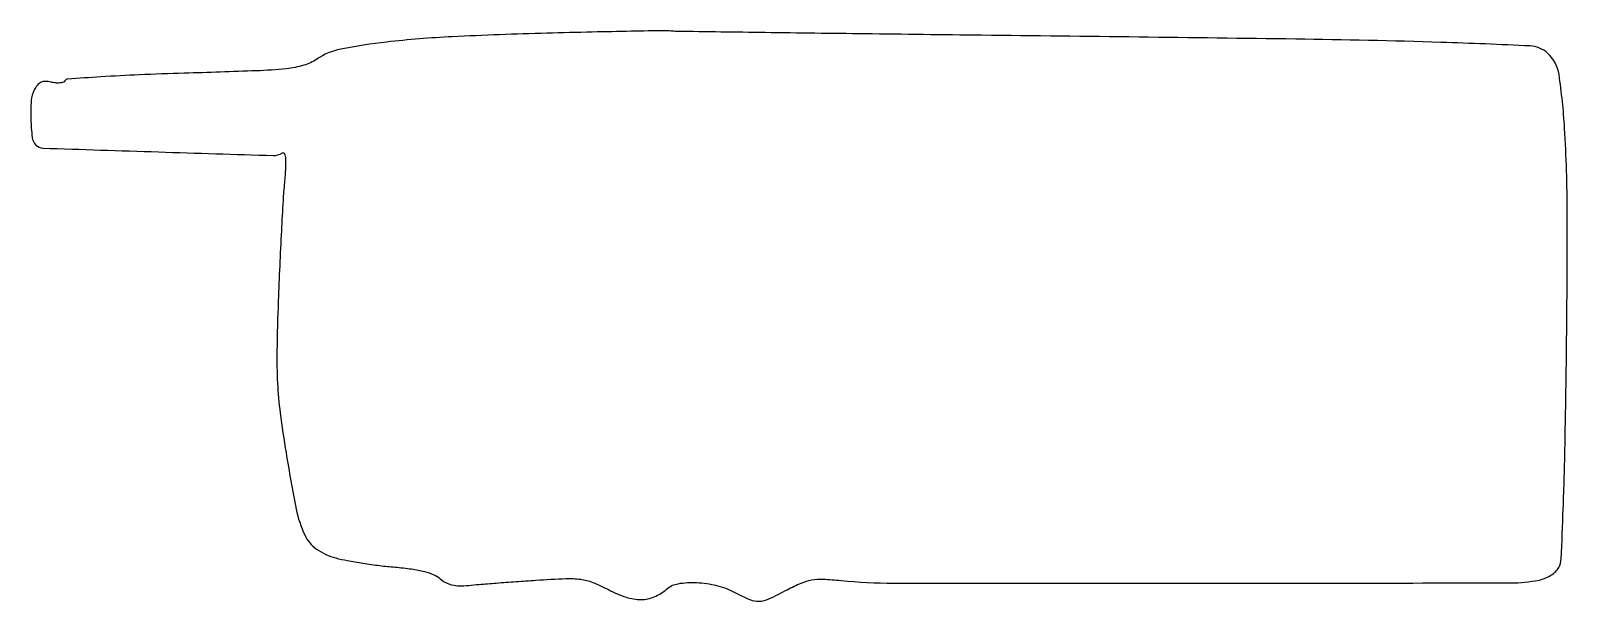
# Model space of a CAD drawing. Extents: x 0 to 324, y 0 to 120.
import ezdxf

# ---------------------------------------------------------------- set-up
doc = ezdxf.new("R2010")
doc.units = 0

msp = doc.modelspace()

# ---------------------------------------------------------------- linework, layer by layer
msp.add_lwpolyline([(109, 119.905947, 0.005562), (89.042916, 119.156455, 0.015911), (75.20463, 118.040336, 0.020568), (65.563891, 116.549438, 0.100756), (60.501719, 114.436604, -0.07922), (57.743571, 113.144446, -0.043582), (54.077061, 112.42826, -0.017271), (47.771701, 111.978206, -0.001707), (32.586807, 111.472304, 0.003248), (23.104922, 111.127145, 0.00523), (15.03219, 110.696133, 0.001311), (8.021627, 110.229795, 0.241587), (7.416094, 109.864237, -0.176042), (7.044513, 109.57063, -0.055995), (6.343426, 109.422426, -0.04797), (5.462479, 109.421909, -0.037674), (4.52088, 109.584115, 0.054689), (3.326756, 109.748298, 0.115643), (2.416772, 109.561087, 0.112285), (1.667831, 108.983666, 0.049784), (0.968617, 107.941361, 0.106429), (0.329912, 105.714635, 0.024801), (0.260752, 101.80432, 0.021987), (0.554412, 97.941403, 0.167942), (1.339306, 96.32736, 0.190147), (2.801361, 95.692619, 0.000424), (27.146142, 94.890562, 0.000523), (51.316562, 94.140053, 0.146936), (53.260248, 94.660842, -0.475666), (53.688429, 94.512066, -0.07043), (53.906023, 93.479919, -0.03136), (53.914741, 91.519706, -0.008376), (53.680821, 88.406771, 0.008103), (53.393986, 84.617361, 0.001883), (53.039255, 78.241364, 0.001942), (52.687033, 70.897842, 0.001902), (52.389198, 63.5, 0.004888), (52.108544, 52.974964, 0.016963), (52.224542, 46.167644, 0.019545), (52.79143, 39.889148, 0.008221), (54.021366, 31.5, 0.00827), (56.168435, 19.603333, 0.061597), (57.962057, 14.156846, 0.130038), (60.471932, 11.175771, 0.089482), (64.5, 9.309412, 0.017766), (66.942101, 8.763633, 0.007634), (70.234375, 8.201615, 0.007543), (73.762549, 7.709004, 0.00988), (77, 7.371479, -0.01354), (80.485779, 6.98225, -0.028282), (83.164167, 6.45372, -0.036614), (85.165092, 5.780466, -0.084463), (86.5, 4.931794, 0.061882), (87.65698, 4.121065, 0.064922), (88.958933, 3.634058, 0.054581), (90.52702, 3.446203, 0.02829), (92.5, 3.53779, -0.005369), (94.682312, 3.739604, -0.001284), (98.312689, 4.02667, -0.001319), (102.483574, 4.334635, -0.001305), (106.670855, 4.62172, -0.006252), (113.002187, 4.959747, -0.042673), (116.123136, 4.820898, -0.064074), (118.629598, 4.160219, -0.024026), (121.933038, 2.630194, 0.040271), (125.680992, 1.03988, 0.08229), (128.827483, 0.543124, 0.098289), (131.592996, 1.114019, 0.07891), (134.177369, 2.723567, -0.138445), (136.653065, 3.887166, -0.0521), (140.511014, 4.119391, -0.049428), (144.74456, 3.51087, -0.061302), (148.461442, 2.094884, 0.021077), (151.74749, 0.530624, 0.112539), (153.690065, 0.181133, 0.097349), (155.72398, 0.679325, 0.01377), (159.601061, 2.609093, -0.021145), (162.553204, 4.024555, -0.058678), (164.756894, 4.676365, -0.053086), (167.173966, 4.831964, -0.014949), (170.947586, 4.561, 0.025172), (181.976775, 3.995328, 0.000384), (245.952829, 3.98617, 0.000206), (312.017001, 4.054614, 0.049026), (318.014169, 4.652834, 0.050005), (319.263492, 5.035633, 0.042168), (320.489833, 5.676478, 0.044072), (321.515547, 6.462579, 0.084551), (322.149346, 7.279056, 0.112211), (322.662314, 9.147734, 0.001989), (323.086552, 19.631814, 0.004222), (323.464602, 33.120511, 0.00174), (323.758784, 51.396953, 0.00338), (323.937785, 81.97103, 0.015185), (323.378536, 99.848755, 0.021119), (322.196721, 111.185521, 0.173944), (319.790824, 115.69019, 0.173545), (316.099421, 117.216802, 0.004186), (297.31605, 117.970433, 0.004572), (266.74469, 118.660987, 0.000575), (200.56308, 119.474444, -0.000243), (175.939336, 119.760751, -0.00039), (154.948476, 120.031384, -0.000058), (136.312101, 120.288371, -0.025699), (135.06308, 120.370037, 0.033167), (133.884154, 120.429466, 0.000465), (126.76228, 120.309284, 0.001298), (118.50253, 120.140757, 0.000854)], format="xyb", close=True)

doc.saveas('drawing.dxf')
